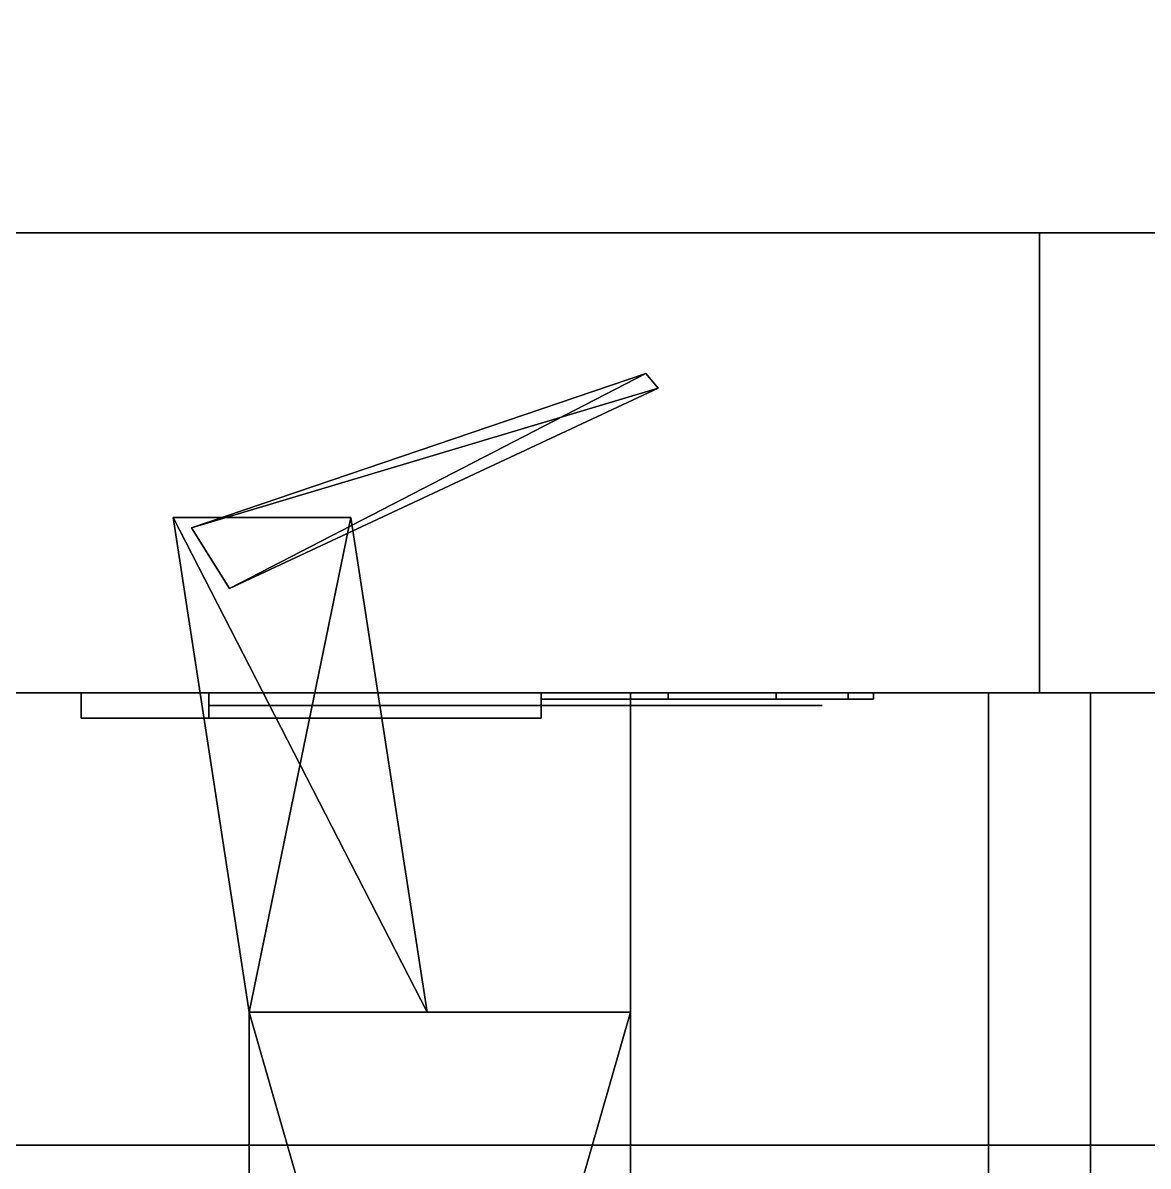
# Model space of a CAD drawing. Extents: x 0 to 2808, y -3840 to 0.
# Drawn here: x 1632.22 to 1676.25, y -3128.53 to -3083.78 of the extents above; entities that cross this region are included whole.
import ezdxf

# ---------------------------------------------------------------- set-up
doc = ezdxf.new("R2010")
doc.units = 0
for name, color, linetype in [('LAYER0', 7, 'CONTINUOUS'), ('LAYER1', 7, 'CONTINUOUS'), ('LAYER20', 28, 'CONTINUOUS'), ('LAYER21', 253, 'CONTINUOUS'), ('LAYER22', 28, 'CONTINUOUS'), ('LAYER23', 253, 'CONTINUOUS'), ('LAYER24', 28, 'CONTINUOUS'), ('LAYER25', 253, 'CONTINUOUS'), ('LAYER26', 28, 'CONTINUOUS'), ('LAYER27', 253, 'CONTINUOUS'), ('LAYER28', 28, 'CONTINUOUS'), ('LAYER29', 253, 'CONTINUOUS'), ('LAYER3', 7, 'CONTINUOUS'), ('LAYER30', 9, 'CONTINUOUS'), ('LAYER33', 9, 'CONTINUOUS'), ('LAYER336', 9, 'CONTINUOUS'), ('LAYER371', 7, 'CONTINUOUS'), ('LAYER402', 9, 'CONTINUOUS'), ('LAYER5', 7, 'CONTINUOUS'), ('LAYER8', 7, 'CONTINUOUS')]:
    doc.layers.add(name, color=color, linetype=linetype)

msp = doc.modelspace()

# ---------------------------------------------------------------- linework, layer by layer
at = {"layer": 'LAYER0', "invisible_edges": 1}
for points in [[(2790, 0), (0, -3840), (0, 0), (2790, 0)], [(2790, -3840, 5), (0, 0, 5), (0, -3840, 5), (2790, -3840, 5)], [(0, 0, 5), (2790, -3840, 5), (2790, 0, 5), (0, 0, 5)], [(0, -3840), (2790, 0), (2790, -3840), (0, -3840)]]:
    msp.add_3dface(points, dxfattribs=at)
at = {"layer": 'LAYER20'}
for points in [[(1634.5, -3111, 209), (1634.5, -3110, 209), (1634.5, -3111, 209)], [(1652.5, -3111, 167), (1652.5, -3110, 167), (1634.5, -3110, 167), (1634.5, -3111, 167)], [(1634.5, -3110, 167), (1634.5, -3110, 209), (1634.5, -3111, 209), (1634.5, -3111, 167)], [(1652.5, -3111, 209), (1652.5, -3110, 209), (1634.5, -3110, 209), (1634.5, -3111, 209)], [(1634.5, -3110, 167), (1652.5, -3110, 167), (1652.5, -3110, 209), (1634.5, -3110, 209)], [(1639.5, -3110, 179), (1639.5, -3110, 197), (1639.5, -3110, 179)], [(1639.5, -3111, 179), (1639.5, -3110, 179), (1639.5, -3110, 197), (1639.5, -3111, 197)], [(1639.5, -3111, 179), (1639.5, -3110, 179), (1652.5, -3110, 179), (1652.5, -3111, 179)], [(1639.5, -3111, 197), (1639.5, -3110, 197), (1652.5, -3110, 197), (1652.5, -3111, 197)], [(1652.5, -3110, 179), (1652.5, -3110, 167), (1652.5, -3110, 179)], [(1652.5, -3110, 197), (1652.5, -3110, 209), (1652.5, -3110, 197)], [(1652.5, -3111, 179), (1652.5, -3110, 179), (1652.5, -3110, 167), (1652.5, -3111, 167)], [(1652.5, -3111, 197), (1652.5, -3110, 197), (1652.5, -3110, 209), (1652.5, -3111, 209)], [(1634.5, -3111, 167), (1652.5, -3111, 167), (1652.5, -3111, 167), (1634.5, -3111, 167)], [(1634.5, -3111, 209), (1652.5, -3111, 209), (1652.5, -3111, 209), (1634.5, -3111, 209)]]:
    msp.add_3dface(points, dxfattribs=at)
for points, invisible_edges in [([(1652.5, -3110.5, 197), (1652.5, -3110.5, 179), (1639.5, -3110.5, 179), (1639.5, -3110.5, 197)], 1), ([(1652.5, -3110.25, 175), (1657.475, -3110.25, 175.9896), (1656.5, -3110.25, 182.5), (1652.5, -3110.25, 179)], 2), ([(1657.475, -3110.25, 200.0104), (1652.5, -3110.25, 201), (1652.5, -3110.25, 197), (1656.5, -3110.25, 193.5)], 8), ([(1656.709, -3110.5, 193.3167), (1656.5, -3110.5, 182.5), (1652.5, -3110.5, 179), (1652.5, -3110.5, 197)], 5), ([(1657.475, -3110.25, 175.9896), (1661.692, -3110.25, 178.8076), (1660, -3110.25, 182.5), (1656.5, -3110.25, 182.5)], 10), ([(1661.692, -3110.25, 197.1924), (1657.475, -3110.25, 200.0104), (1656.5, -3110.25, 193.5), (1660, -3110.25, 193.5)], 10), ([(1663.5, -3110.5, 193.5), (1663.5, -3110.5, 182.5), (1656.5, -3110.5, 182.5), (1656.709, -3110.5, 193.3167)], 4), ([(1661.692, -3110.25, 178.8076), (1664.51, -3110.25, 183.0251), (1663.5, -3110.25, 182.5), (1660, -3110.25, 182.5)], 10), ([(1664.51, -3110.25, 192.9749), (1661.692, -3110.25, 197.1924), (1660, -3110.25, 193.5), (1663.5, -3110.25, 193.5)], 10), ([(1664.51, -3110.25, 183.0251), (1665.5, -3110.25, 188), (1663.5, -3110.25, 188), (1663.5, -3110.25, 182.5)], 10), ([(1665.5, -3110.25, 188), (1664.51, -3110.25, 192.9749), (1663.5, -3110.25, 193.5), (1663.5, -3110.25, 188)], 10), ([(1634.5, -3111, 209), (1634.5, -3111, 167), (1639.5, -3111, 179), (1639.5, -3111, 197)], 10), ([(1634.5, -3111, 167), (1639.5, -3111, 179), (1652.5, -3111, 179), (1652.5, -3111, 167)], 1), ([(1634.5, -3111, 209), (1639.5, -3111, 197), (1652.5, -3111, 197), (1652.5, -3111, 209)], 1)]:
    msp.add_3dface(points, dxfattribs=dict(at, invisible_edges=invisible_edges))
at = {"layer": 'LAYER21'}
for points in [[(1638.818, -3103.544, 182.3477), (1656.591, -3097.5, 182.3477), (1640.308, -3105.925, 182.3477), (1638.818, -3103.544, 182.3477)], [(1656.591, -3097.5, 193.652), (1638.818, -3103.544, 193.652), (1657.082, -3098.078, 193.652), (1656.591, -3097.5, 193.652)], [(1638.818, -3103.544, 182.3477), (1656.591, -3097.5, 193.652), (1656.591, -3097.5, 182.3477), (1638.818, -3103.544, 182.3477)], [(1638.818, -3103.544, 193.652), (1656.591, -3097.5, 193.652), (1638.818, -3103.544, 182.3477), (1638.818, -3103.544, 193.652)], [(1640.308, -3105.925, 182.3477), (1656.591, -3097.5, 182.3477), (1657.082, -3098.078, 182.3477), (1640.308, -3105.925, 182.3477)], [(1657.082, -3098.078, 193.652), (1638.818, -3103.544, 193.652), (1640.308, -3105.925, 193.652), (1657.082, -3098.078, 193.652)], [(1648.042, -3122.5, 181.2174), (1638.094, -3103.135, 181.2174), (1645.058, -3103.135, 181.2174), (1648.042, -3122.5, 181.2174)], [(1641.079, -3122.5, 181.2174), (1638.094, -3103.135, 181.2174), (1648.042, -3122.5, 181.2174), (1641.079, -3122.5, 181.2174)], [(1638.094, -3103.135, 194.7826), (1641.079, -3122.5, 194.7826), (1645.058, -3103.135, 194.7826), (1638.094, -3103.135, 194.7826)], [(1641.079, -3122.5, 181.2174), (1638.094, -3103.135, 194.7826), (1638.094, -3103.135, 181.2174), (1641.079, -3122.5, 181.2174)], [(1641.079, -3122.5, 194.7826), (1638.094, -3103.135, 194.7826), (1641.079, -3122.5, 181.2174), (1641.079, -3122.5, 194.7826)], [(1645.058, -3103.135, 194.7826), (1641.079, -3122.5, 194.7826), (1648.042, -3122.5, 194.7826), (1645.058, -3103.135, 194.7826)], [(1656, -3174.5, 181.2174), (1641.079, -3122.5, 181.2174), (1656, -3122.5, 181.2174), (1656, -3174.5, 181.2174)], [(1641.079, -3174.5, 181.2174), (1641.079, -3122.5, 181.2174), (1656, -3174.5, 181.2174), (1641.079, -3174.5, 181.2174)], [(1656, -3122.5, 194.7826), (1641.079, -3174.5, 194.7826), (1656, -3174.5, 194.7826), (1656, -3122.5, 194.7826)], [(1641.079, -3122.5, 194.7826), (1641.079, -3174.5, 194.7826), (1656, -3122.5, 194.7826), (1641.079, -3122.5, 194.7826)], [(1641.079, -3174.5, 181.2174), (1641.079, -3122.5, 194.7826), (1641.079, -3122.5, 181.2174), (1641.079, -3174.5, 181.2174)], [(1641.079, -3174.5, 194.7826), (1641.079, -3122.5, 194.7826), (1641.079, -3174.5, 181.2174), (1641.079, -3174.5, 194.7826)]]:
    msp.add_3dface(points, dxfattribs=at)
at = {"layer": 'LAYER22'}
for points in [[(1634.5, -3111, 785), (1634.5, -3110, 785), (1634.5, -3111, 785)], [(1652.5, -3111, 743), (1652.5, -3110, 743), (1634.5, -3110, 743), (1634.5, -3111, 743)], [(1634.5, -3110, 743), (1634.5, -3110, 785), (1634.5, -3111, 785), (1634.5, -3111, 743)], [(1652.5, -3111, 785), (1652.5, -3110, 785), (1634.5, -3110, 785), (1634.5, -3111, 785)], [(1634.5, -3110, 743), (1652.5, -3110, 743), (1652.5, -3110, 785), (1634.5, -3110, 785)], [(1639.5, -3110, 755), (1639.5, -3110, 773), (1639.5, -3110, 755)], [(1639.5, -3111, 755), (1639.5, -3110, 755), (1639.5, -3110, 773), (1639.5, -3111, 773)], [(1639.5, -3111, 755), (1639.5, -3110, 755), (1652.5, -3110, 755), (1652.5, -3111, 755)], [(1639.5, -3111, 773), (1639.5, -3110, 773), (1652.5, -3110, 773), (1652.5, -3111, 773)], [(1652.5, -3110, 755), (1652.5, -3110, 743), (1652.5, -3110, 755)], [(1652.5, -3110, 773), (1652.5, -3110, 785), (1652.5, -3110, 773)], [(1652.5, -3111, 755), (1652.5, -3110, 755), (1652.5, -3110, 743), (1652.5, -3111, 743)], [(1652.5, -3111, 773), (1652.5, -3110, 773), (1652.5, -3110, 785), (1652.5, -3111, 785)], [(1634.5, -3111, 743), (1652.5, -3111, 743), (1652.5, -3111, 743), (1634.5, -3111, 743)], [(1634.5, -3111, 785), (1652.5, -3111, 785), (1652.5, -3111, 785), (1634.5, -3111, 785)]]:
    msp.add_3dface(points, dxfattribs=at)
for points, invisible_edges in [([(1652.5, -3110.5, 773), (1652.5, -3110.5, 755), (1639.5, -3110.5, 755), (1639.5, -3110.5, 773)], 1), ([(1652.5, -3110.25, 751), (1657.475, -3110.25, 751.9896), (1656.5, -3110.25, 758.5), (1652.5, -3110.25, 755)], 2), ([(1657.475, -3110.25, 776.0104), (1652.5, -3110.25, 777), (1652.5, -3110.25, 773), (1656.5, -3110.25, 769.5)], 8), ([(1656.709, -3110.5, 769.3167), (1656.5, -3110.5, 758.5), (1652.5, -3110.5, 755), (1652.5, -3110.5, 773)], 5), ([(1657.475, -3110.25, 751.9896), (1661.692, -3110.25, 754.8076), (1660, -3110.25, 758.5), (1656.5, -3110.25, 758.5)], 10), ([(1661.692, -3110.25, 773.1924), (1657.475, -3110.25, 776.0104), (1656.5, -3110.25, 769.5), (1660, -3110.25, 769.5)], 10), ([(1663.5, -3110.5, 769.5), (1663.5, -3110.5, 758.5), (1656.5, -3110.5, 758.5), (1656.709, -3110.5, 769.3167)], 4), ([(1661.692, -3110.25, 754.8076), (1664.51, -3110.25, 759.0251), (1663.5, -3110.25, 758.5), (1660, -3110.25, 758.5)], 10), ([(1664.51, -3110.25, 768.9749), (1661.692, -3110.25, 773.1924), (1660, -3110.25, 769.5), (1663.5, -3110.25, 769.5)], 10), ([(1664.51, -3110.25, 759.0251), (1665.5, -3110.25, 764), (1663.5, -3110.25, 764), (1663.5, -3110.25, 758.5)], 10), ([(1665.5, -3110.25, 764), (1664.51, -3110.25, 768.9749), (1663.5, -3110.25, 769.5), (1663.5, -3110.25, 764)], 10), ([(1634.5, -3111, 785), (1634.5, -3111, 743), (1639.5, -3111, 755), (1639.5, -3111, 773)], 10), ([(1634.5, -3111, 743), (1639.5, -3111, 755), (1652.5, -3111, 755), (1652.5, -3111, 743)], 1), ([(1634.5, -3111, 785), (1639.5, -3111, 773), (1652.5, -3111, 773), (1652.5, -3111, 785)], 1)]:
    msp.add_3dface(points, dxfattribs=dict(at, invisible_edges=invisible_edges))
at = {"layer": 'LAYER23'}
for points in [[(1638.818, -3103.544, 758.3477), (1656.591, -3097.5, 758.3477), (1640.308, -3105.925, 758.3477), (1638.818, -3103.544, 758.3477)], [(1656.591, -3097.5, 769.652), (1638.818, -3103.544, 769.652), (1657.082, -3098.078, 769.652), (1656.591, -3097.5, 769.652)], [(1638.818, -3103.544, 758.3477), (1656.591, -3097.5, 769.652), (1656.591, -3097.5, 758.3477), (1638.818, -3103.544, 758.3477)], [(1638.818, -3103.544, 769.652), (1656.591, -3097.5, 769.652), (1638.818, -3103.544, 758.3477), (1638.818, -3103.544, 769.652)], [(1640.308, -3105.925, 758.3477), (1656.591, -3097.5, 758.3477), (1657.082, -3098.078, 758.3477), (1640.308, -3105.925, 758.3477)], [(1657.082, -3098.078, 769.652), (1638.818, -3103.544, 769.652), (1640.308, -3105.925, 769.652), (1657.082, -3098.078, 769.652)], [(1648.042, -3122.5, 757.2174), (1638.094, -3103.135, 757.2174), (1645.058, -3103.135, 757.2174), (1648.042, -3122.5, 757.2174)], [(1641.079, -3122.5, 757.2174), (1638.094, -3103.135, 757.2174), (1648.042, -3122.5, 757.2174), (1641.079, -3122.5, 757.2174)], [(1638.094, -3103.135, 770.7826), (1641.079, -3122.5, 770.7826), (1645.058, -3103.135, 770.7826), (1638.094, -3103.135, 770.7826)], [(1641.079, -3122.5, 757.2174), (1638.094, -3103.135, 770.7826), (1638.094, -3103.135, 757.2174), (1641.079, -3122.5, 757.2174)], [(1641.079, -3122.5, 770.7826), (1638.094, -3103.135, 770.7826), (1641.079, -3122.5, 757.2174), (1641.079, -3122.5, 770.7826)], [(1645.058, -3103.135, 770.7826), (1641.079, -3122.5, 770.7826), (1648.042, -3122.5, 770.7826), (1645.058, -3103.135, 770.7826)], [(1656, -3174.5, 757.2174), (1641.079, -3122.5, 757.2174), (1656, -3122.5, 757.2174), (1656, -3174.5, 757.2174)], [(1641.079, -3174.5, 757.2174), (1641.079, -3122.5, 757.2174), (1656, -3174.5, 757.2174), (1641.079, -3174.5, 757.2174)], [(1656, -3122.5, 770.7826), (1641.079, -3174.5, 770.7826), (1656, -3174.5, 770.7826), (1656, -3122.5, 770.7826)], [(1641.079, -3122.5, 770.7826), (1641.079, -3174.5, 770.7826), (1656, -3122.5, 770.7826), (1641.079, -3122.5, 770.7826)], [(1641.079, -3174.5, 757.2174), (1641.079, -3122.5, 770.7826), (1641.079, -3122.5, 757.2174), (1641.079, -3174.5, 757.2174)], [(1641.079, -3174.5, 770.7826), (1641.079, -3122.5, 770.7826), (1641.079, -3174.5, 757.2174), (1641.079, -3174.5, 770.7826)]]:
    msp.add_3dface(points, dxfattribs=at)
at = {"layer": 'LAYER24'}
for points in [[(1634.5, -3111, 1361), (1634.5, -3110, 1361), (1634.5, -3111, 1361)], [(1652.5, -3111, 1319), (1652.5, -3110, 1319), (1634.5, -3110, 1319), (1634.5, -3111, 1319)], [(1634.5, -3110, 1319), (1634.5, -3110, 1361), (1634.5, -3111, 1361), (1634.5, -3111, 1319)], [(1652.5, -3111, 1361), (1652.5, -3110, 1361), (1634.5, -3110, 1361), (1634.5, -3111, 1361)], [(1634.5, -3110, 1319), (1652.5, -3110, 1319), (1652.5, -3110, 1361), (1634.5, -3110, 1361)], [(1639.5, -3110, 1331), (1639.5, -3110, 1349), (1639.5, -3110, 1331)], [(1639.5, -3111, 1331), (1639.5, -3110, 1331), (1639.5, -3110, 1349), (1639.5, -3111, 1349)], [(1639.5, -3111, 1331), (1639.5, -3110, 1331), (1652.5, -3110, 1331), (1652.5, -3111, 1331)], [(1639.5, -3111, 1349), (1639.5, -3110, 1349), (1652.5, -3110, 1349), (1652.5, -3111, 1349)], [(1652.5, -3110, 1331), (1652.5, -3110, 1319), (1652.5, -3110, 1331)], [(1652.5, -3110, 1349), (1652.5, -3110, 1361), (1652.5, -3110, 1349)], [(1652.5, -3111, 1331), (1652.5, -3110, 1331), (1652.5, -3110, 1319), (1652.5, -3111, 1319)], [(1652.5, -3111, 1349), (1652.5, -3110, 1349), (1652.5, -3110, 1361), (1652.5, -3111, 1361)], [(1634.5, -3111, 1319), (1652.5, -3111, 1319), (1652.5, -3111, 1319), (1634.5, -3111, 1319)], [(1634.5, -3111, 1361), (1652.5, -3111, 1361), (1652.5, -3111, 1361), (1634.5, -3111, 1361)]]:
    msp.add_3dface(points, dxfattribs=at)
for points, invisible_edges in [([(1652.5, -3110.5, 1349), (1652.5, -3110.5, 1331), (1639.5, -3110.5, 1331), (1639.5, -3110.5, 1349)], 1), ([(1652.5, -3110.25, 1327), (1657.475, -3110.25, 1327.99), (1656.5, -3110.25, 1334.5), (1652.5, -3110.25, 1331)], 2), ([(1657.475, -3110.25, 1352.01), (1652.5, -3110.25, 1353), (1652.5, -3110.25, 1349), (1656.5, -3110.25, 1345.5)], 8), ([(1656.709, -3110.5, 1345.317), (1656.5, -3110.5, 1334.5), (1652.5, -3110.5, 1331), (1652.5, -3110.5, 1349)], 5), ([(1657.475, -3110.25, 1327.99), (1661.692, -3110.25, 1330.808), (1660, -3110.25, 1334.5), (1656.5, -3110.25, 1334.5)], 10), ([(1661.692, -3110.25, 1349.192), (1657.475, -3110.25, 1352.01), (1656.5, -3110.25, 1345.5), (1660, -3110.25, 1345.5)], 10), ([(1663.5, -3110.5, 1345.5), (1663.5, -3110.5, 1334.5), (1656.5, -3110.5, 1334.5), (1656.709, -3110.5, 1345.317)], 4), ([(1661.692, -3110.25, 1330.808), (1664.51, -3110.25, 1335.025), (1663.5, -3110.25, 1334.5), (1660, -3110.25, 1334.5)], 10), ([(1664.51, -3110.25, 1344.975), (1661.692, -3110.25, 1349.192), (1660, -3110.25, 1345.5), (1663.5, -3110.25, 1345.5)], 10), ([(1664.51, -3110.25, 1335.025), (1665.5, -3110.25, 1340), (1663.5, -3110.25, 1340), (1663.5, -3110.25, 1334.5)], 10), ([(1665.5, -3110.25, 1340), (1664.51, -3110.25, 1344.975), (1663.5, -3110.25, 1345.5), (1663.5, -3110.25, 1340)], 10), ([(1634.5, -3111, 1361), (1634.5, -3111, 1319), (1639.5, -3111, 1331), (1639.5, -3111, 1349)], 10), ([(1634.5, -3111, 1319), (1639.5, -3111, 1331), (1652.5, -3111, 1331), (1652.5, -3111, 1319)], 1), ([(1634.5, -3111, 1361), (1639.5, -3111, 1349), (1652.5, -3111, 1349), (1652.5, -3111, 1361)], 1)]:
    msp.add_3dface(points, dxfattribs=dict(at, invisible_edges=invisible_edges))
at = {"layer": 'LAYER25'}
for points in [[(1638.818, -3103.544, 1334.348), (1656.591, -3097.5, 1334.348), (1640.308, -3105.925, 1334.348), (1638.818, -3103.544, 1334.348)], [(1656.591, -3097.5, 1345.652), (1638.818, -3103.544, 1345.652), (1657.082, -3098.078, 1345.652), (1656.591, -3097.5, 1345.652)], [(1638.818, -3103.544, 1334.348), (1656.591, -3097.5, 1345.652), (1656.591, -3097.5, 1334.348), (1638.818, -3103.544, 1334.348)], [(1638.818, -3103.544, 1345.652), (1656.591, -3097.5, 1345.652), (1638.818, -3103.544, 1334.348), (1638.818, -3103.544, 1345.652)], [(1640.308, -3105.925, 1334.348), (1656.591, -3097.5, 1334.348), (1657.082, -3098.078, 1334.348), (1640.308, -3105.925, 1334.348)], [(1657.082, -3098.078, 1345.652), (1638.818, -3103.544, 1345.652), (1640.308, -3105.925, 1345.652), (1657.082, -3098.078, 1345.652)], [(1648.042, -3122.5, 1333.217), (1638.094, -3103.135, 1333.217), (1645.058, -3103.135, 1333.217), (1648.042, -3122.5, 1333.217)], [(1641.079, -3122.5, 1333.217), (1638.094, -3103.135, 1333.217), (1648.042, -3122.5, 1333.217), (1641.079, -3122.5, 1333.217)], [(1638.094, -3103.135, 1346.783), (1641.079, -3122.5, 1346.783), (1645.058, -3103.135, 1346.783), (1638.094, -3103.135, 1346.783)], [(1641.079, -3122.5, 1333.217), (1638.094, -3103.135, 1346.783), (1638.094, -3103.135, 1333.217), (1641.079, -3122.5, 1333.217)], [(1641.079, -3122.5, 1346.783), (1638.094, -3103.135, 1346.783), (1641.079, -3122.5, 1333.217), (1641.079, -3122.5, 1346.783)], [(1645.058, -3103.135, 1346.783), (1641.079, -3122.5, 1346.783), (1648.042, -3122.5, 1346.783), (1645.058, -3103.135, 1346.783)], [(1656, -3174.5, 1333.217), (1641.079, -3122.5, 1333.217), (1656, -3122.5, 1333.217), (1656, -3174.5, 1333.217)], [(1641.079, -3174.5, 1333.217), (1641.079, -3122.5, 1333.217), (1656, -3174.5, 1333.217), (1641.079, -3174.5, 1333.217)], [(1656, -3122.5, 1346.783), (1641.079, -3174.5, 1346.783), (1656, -3174.5, 1346.783), (1656, -3122.5, 1346.783)], [(1641.079, -3122.5, 1346.783), (1641.079, -3174.5, 1346.783), (1656, -3122.5, 1346.783), (1641.079, -3122.5, 1346.783)], [(1641.079, -3174.5, 1333.217), (1641.079, -3122.5, 1346.783), (1641.079, -3122.5, 1333.217), (1641.079, -3174.5, 1333.217)], [(1641.079, -3174.5, 1346.783), (1641.079, -3122.5, 1346.783), (1641.079, -3174.5, 1333.217), (1641.079, -3174.5, 1346.783)]]:
    msp.add_3dface(points, dxfattribs=at)
at = {"layer": 'LAYER26'}
for points in [[(1634.5, -3111, 1937), (1634.5, -3110, 1937), (1634.5, -3111, 1937)], [(1652.5, -3111, 1895), (1652.5, -3110, 1895), (1634.5, -3110, 1895), (1634.5, -3111, 1895)], [(1634.5, -3110, 1895), (1634.5, -3110, 1937), (1634.5, -3111, 1937), (1634.5, -3111, 1895)], [(1652.5, -3111, 1937), (1652.5, -3110, 1937), (1634.5, -3110, 1937), (1634.5, -3111, 1937)], [(1634.5, -3110, 1895), (1652.5, -3110, 1895), (1652.5, -3110, 1937), (1634.5, -3110, 1937)], [(1639.5, -3110, 1907), (1639.5, -3110, 1925), (1639.5, -3110, 1907)], [(1639.5, -3111, 1907), (1639.5, -3110, 1907), (1639.5, -3110, 1925), (1639.5, -3111, 1925)], [(1639.5, -3111, 1907), (1639.5, -3110, 1907), (1652.5, -3110, 1907), (1652.5, -3111, 1907)], [(1639.5, -3111, 1925), (1639.5, -3110, 1925), (1652.5, -3110, 1925), (1652.5, -3111, 1925)], [(1652.5, -3110, 1907), (1652.5, -3110, 1895), (1652.5, -3110, 1907)], [(1652.5, -3110, 1925), (1652.5, -3110, 1937), (1652.5, -3110, 1925)], [(1652.5, -3111, 1907), (1652.5, -3110, 1907), (1652.5, -3110, 1895), (1652.5, -3111, 1895)], [(1652.5, -3111, 1925), (1652.5, -3110, 1925), (1652.5, -3110, 1937), (1652.5, -3111, 1937)], [(1634.5, -3111, 1895), (1652.5, -3111, 1895), (1652.5, -3111, 1895), (1634.5, -3111, 1895)], [(1634.5, -3111, 1937), (1652.5, -3111, 1937), (1652.5, -3111, 1937), (1634.5, -3111, 1937)]]:
    msp.add_3dface(points, dxfattribs=at)
for points, invisible_edges in [([(1652.5, -3110.5, 1925), (1652.5, -3110.5, 1907), (1639.5, -3110.5, 1907), (1639.5, -3110.5, 1925)], 1), ([(1652.5, -3110.25, 1903), (1657.475, -3110.25, 1903.99), (1656.5, -3110.25, 1910.5), (1652.5, -3110.25, 1907)], 2), ([(1657.475, -3110.25, 1928.01), (1652.5, -3110.25, 1929), (1652.5, -3110.25, 1925), (1656.5, -3110.25, 1921.5)], 8), ([(1656.709, -3110.5, 1921.317), (1656.5, -3110.5, 1910.5), (1652.5, -3110.5, 1907), (1652.5, -3110.5, 1925)], 5), ([(1657.475, -3110.25, 1903.99), (1661.692, -3110.25, 1906.808), (1660, -3110.25, 1910.5), (1656.5, -3110.25, 1910.5)], 10), ([(1661.692, -3110.25, 1925.192), (1657.475, -3110.25, 1928.01), (1656.5, -3110.25, 1921.5), (1660, -3110.25, 1921.5)], 10), ([(1663.5, -3110.5, 1921.5), (1663.5, -3110.5, 1910.5), (1656.5, -3110.5, 1910.5), (1656.709, -3110.5, 1921.317)], 4), ([(1661.692, -3110.25, 1906.808), (1664.51, -3110.25, 1911.025), (1663.5, -3110.25, 1910.5), (1660, -3110.25, 1910.5)], 10), ([(1664.51, -3110.25, 1920.975), (1661.692, -3110.25, 1925.192), (1660, -3110.25, 1921.5), (1663.5, -3110.25, 1921.5)], 10), ([(1664.51, -3110.25, 1911.025), (1665.5, -3110.25, 1916), (1663.5, -3110.25, 1916), (1663.5, -3110.25, 1910.5)], 10), ([(1665.5, -3110.25, 1916), (1664.51, -3110.25, 1920.975), (1663.5, -3110.25, 1921.5), (1663.5, -3110.25, 1916)], 10), ([(1634.5, -3111, 1937), (1634.5, -3111, 1895), (1639.5, -3111, 1907), (1639.5, -3111, 1925)], 10), ([(1634.5, -3111, 1895), (1639.5, -3111, 1907), (1652.5, -3111, 1907), (1652.5, -3111, 1895)], 1), ([(1634.5, -3111, 1937), (1639.5, -3111, 1925), (1652.5, -3111, 1925), (1652.5, -3111, 1937)], 1)]:
    msp.add_3dface(points, dxfattribs=dict(at, invisible_edges=invisible_edges))
at = {"layer": 'LAYER27'}
for points in [[(1638.818, -3103.544, 1910.348), (1656.591, -3097.5, 1910.348), (1640.308, -3105.925, 1910.348), (1638.818, -3103.544, 1910.348)], [(1656.591, -3097.5, 1921.652), (1638.818, -3103.544, 1921.652), (1657.082, -3098.078, 1921.652), (1656.591, -3097.5, 1921.652)], [(1638.818, -3103.544, 1910.348), (1656.591, -3097.5, 1921.652), (1656.591, -3097.5, 1910.348), (1638.818, -3103.544, 1910.348)], [(1638.818, -3103.544, 1921.652), (1656.591, -3097.5, 1921.652), (1638.818, -3103.544, 1910.348), (1638.818, -3103.544, 1921.652)], [(1640.308, -3105.925, 1910.348), (1656.591, -3097.5, 1910.348), (1657.082, -3098.078, 1910.348), (1640.308, -3105.925, 1910.348)], [(1657.082, -3098.078, 1921.652), (1638.818, -3103.544, 1921.652), (1640.308, -3105.925, 1921.652), (1657.082, -3098.078, 1921.652)], [(1648.042, -3122.5, 1909.217), (1638.094, -3103.135, 1909.217), (1645.058, -3103.135, 1909.217), (1648.042, -3122.5, 1909.217)], [(1641.079, -3122.5, 1909.217), (1638.094, -3103.135, 1909.217), (1648.042, -3122.5, 1909.217), (1641.079, -3122.5, 1909.217)], [(1638.094, -3103.135, 1922.783), (1641.079, -3122.5, 1922.783), (1645.058, -3103.135, 1922.783), (1638.094, -3103.135, 1922.783)], [(1641.079, -3122.5, 1909.217), (1638.094, -3103.135, 1922.783), (1638.094, -3103.135, 1909.217), (1641.079, -3122.5, 1909.217)], [(1641.079, -3122.5, 1922.783), (1638.094, -3103.135, 1922.783), (1641.079, -3122.5, 1909.217), (1641.079, -3122.5, 1922.783)], [(1645.058, -3103.135, 1922.783), (1641.079, -3122.5, 1922.783), (1648.042, -3122.5, 1922.783), (1645.058, -3103.135, 1922.783)], [(1656, -3174.5, 1909.217), (1641.079, -3122.5, 1909.217), (1656, -3122.5, 1909.217), (1656, -3174.5, 1909.217)], [(1641.079, -3174.5, 1909.217), (1641.079, -3122.5, 1909.217), (1656, -3174.5, 1909.217), (1641.079, -3174.5, 1909.217)], [(1656, -3122.5, 1922.783), (1641.079, -3174.5, 1922.783), (1656, -3174.5, 1922.783), (1656, -3122.5, 1922.783)], [(1641.079, -3122.5, 1922.783), (1641.079, -3174.5, 1922.783), (1656, -3122.5, 1922.783), (1641.079, -3122.5, 1922.783)], [(1641.079, -3174.5, 1909.217), (1641.079, -3122.5, 1922.783), (1641.079, -3122.5, 1909.217), (1641.079, -3174.5, 1909.217)], [(1641.079, -3174.5, 1922.783), (1641.079, -3122.5, 1922.783), (1641.079, -3174.5, 1909.217), (1641.079, -3174.5, 1922.783)]]:
    msp.add_3dface(points, dxfattribs=at)
at = {"layer": 'LAYER28'}
for points in [[(1634.5, -3111, 2513), (1634.5, -3110, 2513), (1634.5, -3111, 2513)], [(1652.5, -3111, 2471), (1652.5, -3110, 2471), (1634.5, -3110, 2471), (1634.5, -3111, 2471)], [(1634.5, -3110, 2471), (1634.5, -3110, 2513), (1634.5, -3111, 2513), (1634.5, -3111, 2471)], [(1652.5, -3111, 2513), (1652.5, -3110, 2513), (1634.5, -3110, 2513), (1634.5, -3111, 2513)], [(1634.5, -3110, 2471), (1652.5, -3110, 2471), (1652.5, -3110, 2513), (1634.5, -3110, 2513)], [(1639.5, -3110, 2483), (1639.5, -3110, 2501), (1639.5, -3110, 2483)], [(1639.5, -3111, 2483), (1639.5, -3110, 2483), (1639.5, -3110, 2501), (1639.5, -3111, 2501)], [(1639.5, -3111, 2483), (1639.5, -3110, 2483), (1652.5, -3110, 2483), (1652.5, -3111, 2483)], [(1639.5, -3111, 2501), (1639.5, -3110, 2501), (1652.5, -3110, 2501), (1652.5, -3111, 2501)], [(1652.5, -3110, 2483), (1652.5, -3110, 2471), (1652.5, -3110, 2483)], [(1652.5, -3110, 2501), (1652.5, -3110, 2513), (1652.5, -3110, 2501)], [(1652.5, -3111, 2483), (1652.5, -3110, 2483), (1652.5, -3110, 2471), (1652.5, -3111, 2471)], [(1652.5, -3111, 2501), (1652.5, -3110, 2501), (1652.5, -3110, 2513), (1652.5, -3111, 2513)], [(1634.5, -3111, 2471), (1652.5, -3111, 2471), (1652.5, -3111, 2471), (1634.5, -3111, 2471)], [(1634.5, -3111, 2513), (1652.5, -3111, 2513), (1652.5, -3111, 2513), (1634.5, -3111, 2513)]]:
    msp.add_3dface(points, dxfattribs=at)
for points, invisible_edges in [([(1652.5, -3110.5, 2501), (1652.5, -3110.5, 2483), (1639.5, -3110.5, 2483), (1639.5, -3110.5, 2501)], 1), ([(1652.5, -3110.25, 2479), (1657.475, -3110.25, 2479.99), (1656.5, -3110.25, 2486.5), (1652.5, -3110.25, 2483)], 2), ([(1657.475, -3110.25, 2504.01), (1652.5, -3110.25, 2505), (1652.5, -3110.25, 2501), (1656.5, -3110.25, 2497.5)], 8), ([(1656.709, -3110.5, 2497.317), (1656.5, -3110.5, 2486.5), (1652.5, -3110.5, 2483), (1652.5, -3110.5, 2501)], 5), ([(1657.475, -3110.25, 2479.99), (1661.692, -3110.25, 2482.808), (1660, -3110.25, 2486.5), (1656.5, -3110.25, 2486.5)], 10), ([(1661.692, -3110.25, 2501.192), (1657.475, -3110.25, 2504.01), (1656.5, -3110.25, 2497.5), (1660, -3110.25, 2497.5)], 10), ([(1663.5, -3110.5, 2497.5), (1663.5, -3110.5, 2486.5), (1656.5, -3110.5, 2486.5), (1656.709, -3110.5, 2497.317)], 4), ([(1661.692, -3110.25, 2482.808), (1664.51, -3110.25, 2487.025), (1663.5, -3110.25, 2486.5), (1660, -3110.25, 2486.5)], 10), ([(1664.51, -3110.25, 2496.975), (1661.692, -3110.25, 2501.192), (1660, -3110.25, 2497.5), (1663.5, -3110.25, 2497.5)], 10), ([(1664.51, -3110.25, 2487.025), (1665.5, -3110.25, 2492), (1663.5, -3110.25, 2492), (1663.5, -3110.25, 2486.5)], 10), ([(1665.5, -3110.25, 2492), (1664.51, -3110.25, 2496.975), (1663.5, -3110.25, 2497.5), (1663.5, -3110.25, 2492)], 10), ([(1634.5, -3111, 2513), (1634.5, -3111, 2471), (1639.5, -3111, 2483), (1639.5, -3111, 2501)], 10), ([(1634.5, -3111, 2471), (1639.5, -3111, 2483), (1652.5, -3111, 2483), (1652.5, -3111, 2471)], 1), ([(1634.5, -3111, 2513), (1639.5, -3111, 2501), (1652.5, -3111, 2501), (1652.5, -3111, 2513)], 1)]:
    msp.add_3dface(points, dxfattribs=dict(at, invisible_edges=invisible_edges))
at = {"layer": 'LAYER29'}
for points in [[(1638.818, -3103.544, 2486.348), (1656.591, -3097.5, 2486.348), (1640.308, -3105.925, 2486.348), (1638.818, -3103.544, 2486.348)], [(1656.591, -3097.5, 2497.652), (1638.818, -3103.544, 2497.652), (1657.082, -3098.078, 2497.652), (1656.591, -3097.5, 2497.652)], [(1638.818, -3103.544, 2486.348), (1656.591, -3097.5, 2497.652), (1656.591, -3097.5, 2486.348), (1638.818, -3103.544, 2486.348)], [(1638.818, -3103.544, 2497.652), (1656.591, -3097.5, 2497.652), (1638.818, -3103.544, 2486.348), (1638.818, -3103.544, 2497.652)], [(1640.308, -3105.925, 2486.348), (1656.591, -3097.5, 2486.348), (1657.082, -3098.078, 2486.348), (1640.308, -3105.925, 2486.348)], [(1657.082, -3098.078, 2497.652), (1638.818, -3103.544, 2497.652), (1640.308, -3105.925, 2497.652), (1657.082, -3098.078, 2497.652)], [(1648.042, -3122.5, 2485.217), (1638.094, -3103.135, 2485.217), (1645.058, -3103.135, 2485.217), (1648.042, -3122.5, 2485.217)], [(1641.079, -3122.5, 2485.217), (1638.094, -3103.135, 2485.217), (1648.042, -3122.5, 2485.217), (1641.079, -3122.5, 2485.217)], [(1638.094, -3103.135, 2498.783), (1641.079, -3122.5, 2498.783), (1645.058, -3103.135, 2498.783), (1638.094, -3103.135, 2498.783)], [(1641.079, -3122.5, 2485.217), (1638.094, -3103.135, 2498.783), (1638.094, -3103.135, 2485.217), (1641.079, -3122.5, 2485.217)], [(1641.079, -3122.5, 2498.783), (1638.094, -3103.135, 2498.783), (1641.079, -3122.5, 2485.217), (1641.079, -3122.5, 2498.783)], [(1645.058, -3103.135, 2498.783), (1641.079, -3122.5, 2498.783), (1648.042, -3122.5, 2498.783), (1645.058, -3103.135, 2498.783)], [(1656, -3174.5, 2485.217), (1641.079, -3122.5, 2485.217), (1656, -3122.5, 2485.217), (1656, -3174.5, 2485.217)], [(1641.079, -3174.5, 2485.217), (1641.079, -3122.5, 2485.217), (1656, -3174.5, 2485.217), (1641.079, -3174.5, 2485.217)], [(1656, -3122.5, 2498.783), (1641.079, -3174.5, 2498.783), (1656, -3174.5, 2498.783), (1656, -3122.5, 2498.783)], [(1641.079, -3122.5, 2498.783), (1641.079, -3174.5, 2498.783), (1656, -3122.5, 2498.783), (1641.079, -3122.5, 2498.783)], [(1641.079, -3174.5, 2485.217), (1641.079, -3122.5, 2498.783), (1641.079, -3122.5, 2485.217), (1641.079, -3174.5, 2485.217)], [(1641.079, -3174.5, 2498.783), (1641.079, -3122.5, 2498.783), (1641.079, -3174.5, 2485.217), (1641.079, -3174.5, 2498.783)]]:
    msp.add_3dface(points, dxfattribs=at)
at = {"layer": 'LAYER3', "invisible_edges": 1}
for points in [[(1656, -3690, 2595), (1656, -3110, 5), (1656, -3690, 5), (1656, -3690, 2595)], [(1656, -3110, 5), (1656, -3690, 2595), (1656, -3110, 2595), (1656, -3110, 5)], [(1674, -3690, 5), (1656, -3110, 5), (1674, -3110, 5), (1674, -3690, 5)], [(1656, -3110, 5), (1674, -3690, 5), (1656, -3690, 5), (1656, -3110, 5)], [(1674, -3110, 2595), (1656, -3110, 5), (1656, -3110, 2595), (1674, -3110, 2595)], [(1656, -3110, 5), (1674, -3110, 2595), (1674, -3110, 5), (1656, -3110, 5)], [(1656, -3690, 2595), (1674, -3110, 2595), (1656, -3110, 2595), (1656, -3690, 2595)], [(1674, -3110, 2595), (1656, -3690, 2595), (1674, -3690, 2595), (1674, -3110, 2595)], [(1674, -3110, 2595), (1674, -3690, 5), (1674, -3110, 5), (1674, -3110, 2595)], [(1674, -3690, 5), (1674, -3110, 2595), (1674, -3690, 2595), (1674, -3690, 5)]]:
    msp.add_3dface(points, dxfattribs=at)
at = {"layer": 'LAYER30', "invisible_edges": 1}
for points in [[(1325.501, -3110, 88), (1672.001, -3092, 88), (1672.001, -3110, 88), (1325.501, -3110, 88)], [(1672.001, -3092, 88), (1325.501, -3110, 88), (1325.501, -3092, 88), (1672.001, -3092, 88)], [(1325.501, -3092, 2592), (1672.001, -3110, 2592), (1672.001, -3092, 2592), (1325.501, -3092, 2592)], [(1672.001, -3110, 2592), (1325.501, -3092, 2592), (1325.501, -3110, 2592), (1672.001, -3110, 2592)], [(1672.001, -3092, 88), (1325.501, -3092, 2592), (1672.001, -3092, 2592), (1672.001, -3092, 88)], [(1325.501, -3092, 2592), (1672.001, -3092, 88), (1325.501, -3092, 88), (1325.501, -3092, 2592)], [(1672.001, -3092, 88), (1672.001, -3110, 2592), (1672.001, -3110, 88), (1672.001, -3092, 88)], [(1672.001, -3110, 2592), (1672.001, -3092, 88), (1672.001, -3092, 2592), (1672.001, -3110, 2592)], [(1325.501, -3110, 88), (1672.001, -3110, 2592), (1325.501, -3110, 2592), (1325.501, -3110, 88)], [(1672.001, -3110, 2592), (1325.501, -3110, 88), (1672.001, -3110, 88), (1672.001, -3110, 2592)]]:
    msp.add_3dface(points, dxfattribs=at)
at = {"layer": 'LAYER33'}
for points, invisible_edges in [([(2064, -3110, 2595), (991.9999, -3127.71, 2595), (973.9999, -3110, 2595), (2064, -3110, 2595)], 3), ([(973.9999, -3110, 2670), (2064, -3110, 2595), (973.9999, -3110, 2595), (973.9999, -3110, 2670)], 1), ([(2064, -3110, 2595), (973.9999, -3110, 2670), (2064, -3110, 2670), (2064, -3110, 2595)], 1), ([(991.9999, -3127.71, 2670), (2064, -3110, 2670), (973.9999, -3110, 2670), (991.9999, -3127.71, 2670)], 5), ([(2064, -3110, 2595), (2082, -3127.71, 2595), (991.9999, -3127.71, 2595), (2064, -3110, 2595)], 5), ([(2082, -3127.71, 2670), (2064, -3110, 2670), (991.9999, -3127.71, 2670), (2082, -3127.71, 2670)], 3), ([(2082, -3127.71, 2670), (991.9999, -3127.71, 2595), (2082, -3127.71, 2595), (2082, -3127.71, 2670)], 1), ([(991.9999, -3127.71, 2595), (2082, -3127.71, 2670), (991.9999, -3127.71, 2670), (991.9999, -3127.71, 2595)], 1)]:
    msp.add_3dface(points, dxfattribs=dict(at, invisible_edges=invisible_edges))
at = {"layer": 'LAYER336', "invisible_edges": 1}
for points in [[(2050, -3092, 5), (970, -3110, 5), (970, -3092, 5), (2050, -3092, 5)], [(970, -3110, 5), (2050, -3092, 5), (2050, -3110, 5), (970, -3110, 5)], [(2050, -3110, 85), (970, -3092, 85), (970, -3110, 85), (2050, -3110, 85)], [(970, -3092, 85), (2050, -3110, 85), (2050, -3092, 85), (970, -3092, 85)], [(970, -3092, 85), (2050, -3092, 5), (970, -3092, 5), (970, -3092, 85)], [(2050, -3092, 5), (970, -3092, 85), (2050, -3092, 85), (2050, -3092, 5)], [(2050, -3110, 85), (970, -3110, 5), (2050, -3110, 5), (2050, -3110, 85)], [(970, -3110, 5), (2050, -3110, 85), (970, -3110, 85), (970, -3110, 5)]]:
    msp.add_3dface(points, dxfattribs=at)
at = {"layer": 'LAYER371', "invisible_edges": 1}
for points in [[(1688, -3690, 5), (1670, -3110, 5), (1688, -3110, 5), (1688, -3690, 5)], [(1670, -3110, 5), (1688, -3690, 5), (1670, -3690, 5), (1670, -3110, 5)], [(1670, -3110, 5), (1688, -3110, 2595), (1688, -3110, 5), (1670, -3110, 5)], [(1688, -3110, 2595), (1670, -3110, 5), (1670, -3110, 2595), (1688, -3110, 2595)], [(1670, -3690, 2595), (1688, -3110, 2595), (1670, -3110, 2595), (1670, -3690, 2595)], [(1688, -3110, 2595), (1670, -3690, 2595), (1688, -3690, 2595), (1688, -3110, 2595)], [(1670, -3110, 5), (1670, -3690, 2595), (1670, -3110, 2595), (1670, -3110, 5)], [(1670, -3690, 2595), (1670, -3110, 5), (1670, -3690, 5), (1670, -3690, 2595)]]:
    msp.add_3dface(points, dxfattribs=at)
at = {"layer": 'LAYER402', "invisible_edges": 1}
for points in [[(2037, -3092, 88), (1672, -3110, 88), (1672, -3092, 88), (2037, -3092, 88)], [(1672, -3110, 88), (2037, -3092, 88), (2037, -3110, 88), (1672, -3110, 88)], [(1672, -3092, 2592), (1672, -3110, 88), (1672, -3110, 2592), (1672, -3092, 2592)], [(1672, -3110, 88), (1672, -3092, 2592), (1672, -3092, 88), (1672, -3110, 88)], [(2037, -3110, 2592), (1672, -3092, 2592), (1672, -3110, 2592), (2037, -3110, 2592)], [(1672, -3092, 2592), (2037, -3110, 2592), (2037, -3092, 2592), (1672, -3092, 2592)], [(1672, -3092, 2592), (2037, -3092, 88), (1672, -3092, 88), (1672, -3092, 2592)], [(2037, -3092, 88), (1672, -3092, 2592), (2037, -3092, 2592), (2037, -3092, 88)], [(2037, -3110, 2592), (1672, -3110, 88), (2037, -3110, 88), (2037, -3110, 2592)], [(1672, -3110, 88), (2037, -3110, 2592), (1672, -3110, 2592), (1672, -3110, 88)]]:
    msp.add_3dface(points, dxfattribs=at)
at = {"layer": 'LAYER5', "invisible_edges": 1}
for points in [[(992, -3690, 85), (1656, -3110, 85), (1656, -3690, 85), (992, -3690, 85)], [(1656, -3110, 85), (992, -3690, 85), (992, -3110, 85), (1656, -3110, 85)], [(992, -3110, 103), (1656, -3110, 85), (992, -3110, 85), (992, -3110, 103)], [(1656, -3110, 85), (992, -3110, 103), (1656, -3110, 103), (1656, -3110, 85)], [(992, -3110, 103), (1656, -3690, 103), (1656, -3110, 103), (992, -3110, 103)], [(1656, -3690, 103), (992, -3110, 103), (992, -3690, 103), (1656, -3690, 103)], [(1656, -3690, 103), (1656, -3110, 85), (1656, -3110, 103), (1656, -3690, 103)], [(1656, -3110, 85), (1656, -3690, 103), (1656, -3690, 85), (1656, -3110, 85)]]:
    msp.add_3dface(points, dxfattribs=at)
at = {"layer": 'LAYER8', "invisible_edges": 1}
for points in [[(1656, -3690, 2594), (992, -3110, 2594), (992, -3690, 2594), (1656, -3690, 2594)], [(992, -3110, 2594), (1656, -3690, 2594), (1656, -3110, 2594), (992, -3110, 2594)], [(1656, -3110, 2576), (992, -3110, 2594), (1656, -3110, 2594), (1656, -3110, 2576)], [(992, -3110, 2594), (1656, -3110, 2576), (992, -3110, 2576), (992, -3110, 2594)], [(1656, -3110, 2576), (992, -3690, 2576), (992, -3110, 2576), (1656, -3110, 2576)], [(992, -3690, 2576), (1656, -3110, 2576), (1656, -3690, 2576), (992, -3690, 2576)], [(1656, -3690, 2594), (1656, -3110, 2576), (1656, -3110, 2594), (1656, -3690, 2594)], [(1656, -3110, 2576), (1656, -3690, 2594), (1656, -3690, 2576), (1656, -3110, 2576)]]:
    msp.add_3dface(points, dxfattribs=at)

# ---------------------------------------------------------------- meshes
at = {"layer": 'LAYER1'}
mesh = msp.add_polymesh((5, 2), dxfattribs=at)
for k, corner in enumerate([(2640, -3690, 2670), (2640, -150.0002, 2670), (150, -3690, 2670), (2640, -3690, 2670), (150, -150.0002, 2670), (150, -3690, 2670), (2640, -150.0002, 2670), (150, -150.0002, 2670), (2790, 0, 2670), (0, 0, 2670)]):
    mesh.set_mesh_vertex(divmod(k, 2), corner)
at = {"layer": 'LAYER20'}
mesh = msp.add_polymesh((2, 9), dxfattribs=at)
for k, corner in enumerate([(1652.5, -3110.25, 175), (1657.475, -3110.25, 175.9896), (1661.692, -3110.25, 178.8076), (1664.51, -3110.25, 183.0251), (1665.5, -3110.25, 188), (1664.51, -3110.25, 192.9749), (1661.692, -3110.25, 197.1924), (1657.475, -3110.25, 200.0104), (1652.5, -3110.25, 201), (1652.5, -3110, 175), (1657.475, -3110, 175.9896), (1661.692, -3110, 178.8076), (1664.51, -3110, 183.0251), (1665.5, -3110, 188), (1664.51, -3110, 192.9749), (1661.692, -3110, 197.1924), (1657.475, -3110, 200.0104), (1652.5, -3110, 201)]):
    mesh.set_mesh_vertex(divmod(k, 9), corner)
at = {"layer": 'LAYER22'}
mesh = msp.add_polymesh((2, 9), dxfattribs=at)
for k, corner in enumerate([(1652.5, -3110.25, 751), (1657.475, -3110.25, 751.9896), (1661.692, -3110.25, 754.8076), (1664.51, -3110.25, 759.0251), (1665.5, -3110.25, 764), (1664.51, -3110.25, 768.9749), (1661.692, -3110.25, 773.1924), (1657.475, -3110.25, 776.0104), (1652.5, -3110.25, 777), (1652.5, -3110, 751), (1657.475, -3110, 751.9896), (1661.692, -3110, 754.8076), (1664.51, -3110, 759.0251), (1665.5, -3110, 764), (1664.51, -3110, 768.9749), (1661.692, -3110, 773.1924), (1657.475, -3110, 776.0104), (1652.5, -3110, 777)]):
    mesh.set_mesh_vertex(divmod(k, 9), corner)
at = {"layer": 'LAYER24'}
mesh = msp.add_polymesh((2, 9), dxfattribs=at)
for k, corner in enumerate([(1652.5, -3110.25, 1327), (1657.475, -3110.25, 1327.99), (1661.692, -3110.25, 1330.808), (1664.51, -3110.25, 1335.025), (1665.5, -3110.25, 1340), (1664.51, -3110.25, 1344.975), (1661.692, -3110.25, 1349.192), (1657.475, -3110.25, 1352.01), (1652.5, -3110.25, 1353), (1652.5, -3110, 1327), (1657.475, -3110, 1327.99), (1661.692, -3110, 1330.808), (1664.51, -3110, 1335.025), (1665.5, -3110, 1340), (1664.51, -3110, 1344.975), (1661.692, -3110, 1349.192), (1657.475, -3110, 1352.01), (1652.5, -3110, 1353)]):
    mesh.set_mesh_vertex(divmod(k, 9), corner)
at = {"layer": 'LAYER26'}
mesh = msp.add_polymesh((2, 9), dxfattribs=at)
for k, corner in enumerate([(1652.5, -3110.25, 1903), (1657.475, -3110.25, 1903.99), (1661.692, -3110.25, 1906.808), (1664.51, -3110.25, 1911.025), (1665.5, -3110.25, 1916), (1664.51, -3110.25, 1920.975), (1661.692, -3110.25, 1925.192), (1657.475, -3110.25, 1928.01), (1652.5, -3110.25, 1929), (1652.5, -3110, 1903), (1657.475, -3110, 1903.99), (1661.692, -3110, 1906.808), (1664.51, -3110, 1911.025), (1665.5, -3110, 1916), (1664.51, -3110, 1920.975), (1661.692, -3110, 1925.192), (1657.475, -3110, 1928.01), (1652.5, -3110, 1929)]):
    mesh.set_mesh_vertex(divmod(k, 9), corner)
at = {"layer": 'LAYER28'}
mesh = msp.add_polymesh((2, 9), dxfattribs=at)
for k, corner in enumerate([(1652.5, -3110.25, 2479), (1657.475, -3110.25, 2479.99), (1661.692, -3110.25, 2482.808), (1664.51, -3110.25, 2487.025), (1665.5, -3110.25, 2492), (1664.51, -3110.25, 2496.975), (1661.692, -3110.25, 2501.192), (1657.475, -3110.25, 2504.01), (1652.5, -3110.25, 2505), (1652.5, -3110, 2479), (1657.475, -3110, 2479.99), (1661.692, -3110, 2482.808), (1664.51, -3110, 2487.025), (1665.5, -3110, 2492), (1664.51, -3110, 2496.975), (1661.692, -3110, 2501.192), (1657.475, -3110, 2504.01), (1652.5, -3110, 2505)]):
    mesh.set_mesh_vertex(divmod(k, 9), corner)

doc.saveas('drawing.dxf')
